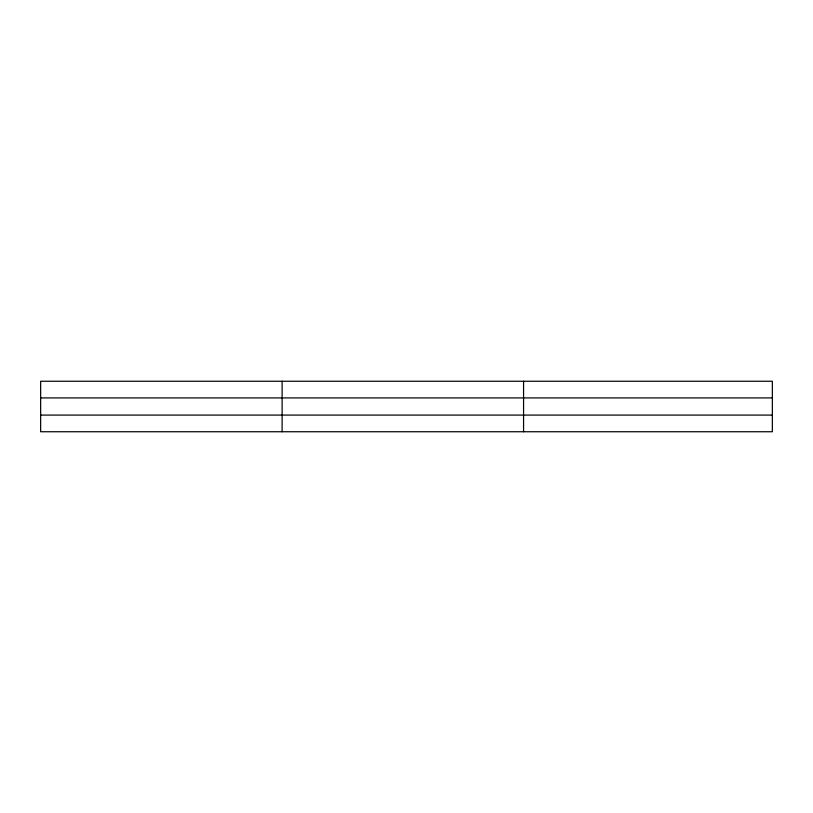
<?xml version="1.0" encoding="UTF-8"?>
<svg xmlns="http://www.w3.org/2000/svg" width="813" height="813" viewBox="0 0 813 813"><rect width="100%" height="100%" fill="white"/><g stroke="black" fill="none" stroke-linecap="round" stroke-linejoin="round"><path stroke-width="1.22" d="M282.111 381.256L282.111 431.744M523.572 381.256L523.572 431.744M772.35 397.913L772.35 381.256L40.65 381.256L40.65 431.744L772.35 431.744L772.35 397.913L40.65 397.913M40.65 415.087L772.35 415.087"/></g></svg>
